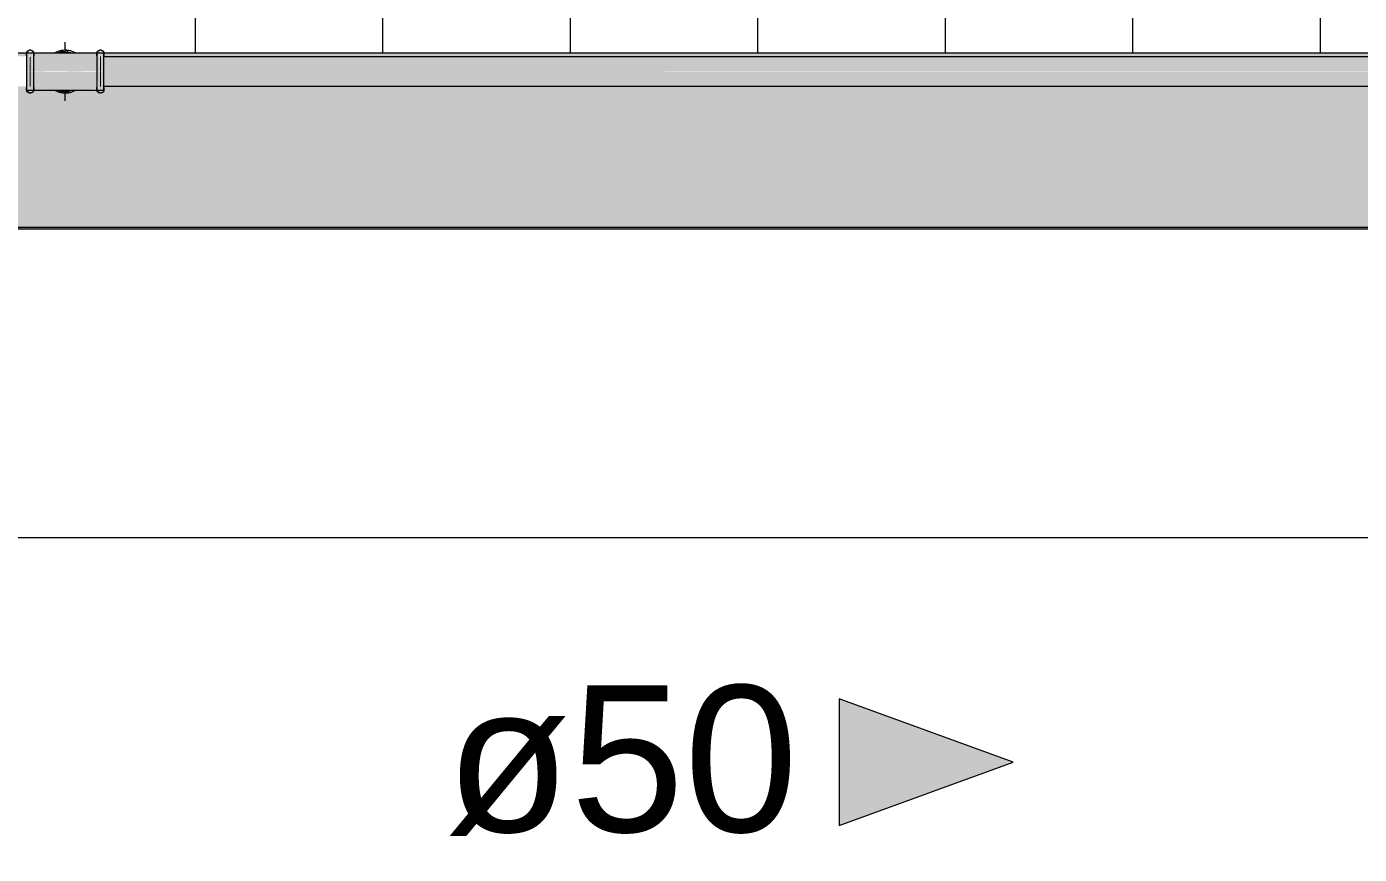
# Model space of a CAD drawing. Header units: metres. Extents: x 149 to 429, y -3 to 162.
# Drawn here: x 230.416 to 231.553, y 99.541 to 100.247 of the extents above; entities that cross this region are included whole.
import ezdxf

# ---------------------------------------------------------------- set-up
doc = ezdxf.new("R2010")
doc.units = ezdxf.units.M
doc.layers.add('1053_ARQ_BASE_MATADOURO_dwg', color=7, linetype='Continuous', lineweight=5, true_color=0x767676)
for name, color, linetype, lineweight in [('A-VISTA01', 7, 'Continuous', 20), ('A-WALL', 7, 'Continuous', 9), ('A_lay', 7, 'Continuous', 5), ('G-ANNO-SYMB', 7, 'Continuous', 5), ('P-PIPE', 7, 'Continuous', 5), ('P-PIPE-CNTR', 7, 'Continuous', 5), ('P-PIPE-IDEN', 7, 'Continuous', 5)]:
    doc.layers.add(name, color=color, linetype=linetype, lineweight=lineweight)
doc.styles.add('Arial_25', font='arial.ttf', dxfattribs={"height": 0.125})

# ---------------------------------------------------------------- blocks, each defined once
blk = doc.blocks.new('1053_ARQ_BASE_MATADOURO_dwg_arq geral tgov-4039641-SERINGA SUÍNOS')
at = {"layer": 'A_lay', "true_color": 0xaaaaaa}
h = blk.add_hatch(dxfattribs=at)
h.set_pattern_fill('FP_5', color=253, style=0, pattern_type=2)
h.set_pattern_definition([(0, (0, 0), (0, 0.16), []), (90, (0, 0), (-0.08, 0.16), [0.16, -0.16])])
h.paths.add_polyline_path([(25.4973, 17.0382), (27.0405, 17.0384), (27.0405, 17.0395), (27.0412, 17.0403), (27.0422, 17.0384), (27.0422, 17.0382), (27.0434, 17.0382), (27.0442, 17.0396), (27.0455, 17.0382), (27.0657, 17.0384), (27.0675, 17.0396), (27.0736, 17.0403), (27.0817, 17.0382), (27.1005, 17.0384), (27.1005, 17.0395), (27.1022, 17.0406), (27.1022, 17.0382), (27.1032, 17.0384), (27.1032, 17.0406), (27.105, 17.0395), (27.105, 17.0393), (27.1055, 17.0382), (29.0727, 17.0387), (29.073, 17.0403), (29.0752, 17.0422), (29.0777, 17.0401), (29.0995, 17.0401), (29.0995, 17.0382), (29.2502, 17.0382), (29.2501, 17.0457), (29.2395, 17.0667), (29.2389, 17.1204), (29.2421, 17.1204), (29.2426, 17.0702), (29.2532, 17.0473), (29.2536, 17.0382), (29.2552, 17.0382), (29.2555, 17.0394), (29.2577, 17.0407), (29.2602, 17.0398), (29.2729, 17.0404), (29.2786, 17.046), (29.2982, 17.0462), (29.3062, 17.0382), (29.3459, 17.0382), (29.3459, 17.5382), (29.3044, 17.5379), (29.2983, 17.5319), (29.2787, 17.5316), (29.2722, 17.5382), (29.259, 17.5378), (29.2586, 17.5374), (29.2552, 17.5382), (29.0777, 17.5378), (29.0752, 17.5357), (29.0722, 17.5382), (27.1045, 17.5376), (27.1032, 17.5376), (27.1032, 17.5382), (27.1018, 17.5382), (27.1012, 17.5375), (27.1005, 17.5382), (27.0741, 17.5378), (27.0727, 17.5373), (27.0658, 17.5382), (27.0447, 17.5382), (27.0432, 17.5373), (27.0432, 17.5382), (27.0418, 17.5382), (27.0412, 17.5375), (27.0405, 17.5382), (24.5056, 17.5379), (24.5048, 17.5376), (24.5037, 17.5373), (24.5032, 17.5373), (24.5017, 17.538), (24.501, 17.5377), (24.5005, 17.5382), (24.4757, 17.5379), (24.4709, 17.5375), (24.4654, 17.5382), (24.4447, 17.5382), (24.4432, 17.5375), (24.4432, 17.5382), (24.4422, 17.5377), (24.4421, 17.5375), (24.4397, 17.5382), (21.9045, 17.5376), (21.9032, 17.5376), (21.9032, 17.5382), (21.9018, 17.5382), (21.9012, 17.5375), (21.9005, 17.5382), (21.8743, 17.5379), (21.8727, 17.5373), (21.8675, 17.5382), (21.8447, 17.5382), (21.8432, 17.5373), (21.8432, 17.5382), (21.8418, 17.5382), (21.8412, 17.5375), (21.8405, 17.5382), (19.8727, 17.5378), (19.8702, 17.5357), (19.8677, 17.5378), (19.6727, 17.5382), (19.6727, 17.0382), (19.8459, 17.0382), (19.8459, 17.0401), (19.8677, 17.0401), (19.8702, 17.0422), (19.8727, 17.0401), (19.8727, 17.0382), (21.8405, 17.0384), (21.8405, 17.0395), (21.8412, 17.0403), (21.8422, 17.0384), (21.8424, 17.0382), (21.8434, 17.0382), (21.8442, 17.0396), (21.8455, 17.0382), (21.8657, 17.0384), (21.8675, 17.0396), (21.8736, 17.0403), (21.8817, 17.0382), (21.9005, 17.0384), (21.9005, 17.0395), (21.9022, 17.0406), (21.9022, 17.0382), (21.9032, 17.0384), (21.9033, 17.0406), (21.905, 17.0395), (21.905, 17.0393), (21.9055, 17.0382), (24.4388, 17.0382), (24.4405, 17.0403), (24.4427, 17.0398), (24.4437, 17.0388), (24.4442, 17.0396), (24.4455, 17.0382), (24.4644, 17.0384), (24.466, 17.0393), (24.475, 17.0403), (24.486, 17.0382), (24.5005, 17.0384), (24.5005, 17.0395), (24.5033, 17.0406), (24.5041, 17.0403), (24.5057, 17.0397), (24.5067, 17.0382), (25.4668, 17.0382)])
h.paths.add_polyline_path([(19.872, 17.0382), (19.8719, 17.0386), (19.8717, 17.0386)])
at = {"layer": 'A-VISTA01', "color": 253, "true_color": 0xaaaaaa}
for p, q in [((21.8405, 17.0382), (19.8727, 17.0382)), ((21.8434, 17.0382), (21.8424, 17.0382)), ((21.8652, 17.0382), (21.8449, 17.0382)), ((21.9005, 17.0382), (21.8802, 17.0382)), ((21.9032, 17.0382), (21.9022, 17.0382)), ((24.4388, 17.0382), (21.9049, 17.0382))]:
    blk.add_line(p, q, dxfattribs=at)
at = {"layer": 'A-VISTA01', "color": 253, "true_color": 0xaaaaaa, "flags": 128}
blk.add_lwpolyline([(17.0302, 16.3545), (19.3173, 16.8882), (29.3459, 16.8882), (29.3459, 17.0382)], dxfattribs=at)
blk = doc.blocks.new('1053_ARQ_BASE_MATADOURO_dwg-3625622-SERINGA SUÍNOS')
blk.add_blockref('1053_ARQ_BASE_MATADOURO_dwg_arq geral tgov-4039641-SERINGA SUÍNOS', (130.2098, 83.186))
blk = doc.blocks.new('Anotacao_Tuboseta - Fluxo 1-2612753-SERINGA SUÍNOS')
at = {"layer": 'P-PIPE-IDEN'}
blk.add_hatch(color=256, dxfattribs=at).paths.add_polyline_path([(0, -0.001082), (0, 0.001082), (0.002973, 0)])
for p, q in [((0.002973, 0), (0, 0.001082)), ((0, 0.001082), (0, -0.001082)), ((0, -0.001082), (0.002973, 0))]:
    blk.add_line(p, q, dxfattribs=at)

msp = doc.modelspace()

# ---------------------------------------------------------------- hatches: boundary and pattern name
at = {"layer": 'A-WALL', "true_color": 0xffd4aa, "transparency": 33554483}
h = msp.add_hatch(color=41, dxfattribs=at)
h.paths.add_polyline_path([(227.8937, 100.0757), (237.906, 100.0757), (237.906, 100.2242), (237.8828, 100.224), (237.8884, 100.2183), (237.8886, 100.1987), (237.8747, 100.1848), (237.8551, 100.1846), (237.8485, 100.1912), (237.835, 100.1906), (237.834, 100.1901), (237.8323, 100.1914), (237.8323, 100.1918), (237.8319, 100.1926), (237.8315, 100.1928), (237.8315, 100.1959), (237.6759, 100.1959), (237.6759, 100.1907), (237.6541, 100.1907), (237.6516, 100.1886), (237.6491, 100.1907), (237.6491, 100.1959), (235.6821, 100.1954), (235.6819, 100.1927), (235.6813, 100.1924), (235.6809, 100.1906), (235.6796, 100.1906), (235.6796, 100.1927), (235.6786, 100.1923), (235.6783, 100.1912), (235.6776, 100.1905), (235.6768, 100.1916), (235.6763, 100.1927), (235.6555, 100.1922), (235.649, 100.1902), (235.6436, 100.1913), (235.6401, 100.1927), (235.6213, 100.1924), (235.6213, 100.1913), (235.6196, 100.1905), (235.6196, 100.1927), (235.6186, 100.1924), (235.6183, 100.1912), (235.6176, 100.1905), (235.6168, 100.1916), (235.6163, 100.1927), (235.6161, 100.1933), (235.6161, 100.1959), (233.0831, 100.1954), (233.083, 100.1926), (233.0811, 100.1906), (233.0801, 100.1902), (233.0796, 100.1903), (233.078, 100.1909), (233.0774, 100.1907), (233.0768, 100.1916), (233.0763, 100.1926), (233.0575, 100.1924), (233.0559, 100.1916), (233.0469, 100.1905), (233.0381, 100.1927), (233.0213, 100.1924), (233.0214, 100.1913), (233.0196, 100.1905), (233.0191, 100.1913), (233.0185, 100.1905), (233.0161, 100.1912), (233.0151, 100.1933), (233.0151, 100.1959), (230.4821, 100.1954), (230.4819, 100.1927), (230.4813, 100.1924), (230.4809, 100.1906), (230.4796, 100.1906), (230.4796, 100.1927), (230.4786, 100.1923), (230.4783, 100.1912), (230.4776, 100.1905), (230.4768, 100.1916), (230.4763, 100.1927), (230.4555, 100.1922), (230.449, 100.1902), (230.4428, 100.1918), (230.4401, 100.1927), (230.4213, 100.1924), (230.4213, 100.1913), (230.4196, 100.1902), (230.4196, 100.1927), (230.4186, 100.1924), (230.4183, 100.1912), (230.4176, 100.1905), (230.4168, 100.1916), (230.4163, 100.1927), (230.4161, 100.1933), (230.4161, 100.1959), (228.4491, 100.1959), (228.4489, 100.1905), (228.4466, 100.1886), (228.4441, 100.1907), (228.4223, 100.1907), (228.4223, 100.2242), (227.8764, 100.2242), (227.8935, 100.0757)])
h.paths.add_polyline_path([(237.835, 100.1913), (237.835, 100.1916), (237.835, 100.1913)])
h.paths.add_polyline_path([(230.6015, 100.2209), (233.0151, 100.2214), (233.0151, 100.2242), (230.4821, 100.2238), (230.4821, 100.2209), (230.5711, 100.2209)])
h.paths.add_polyline_path([(228.4597, 100.2209), (230.4161, 100.2214), (230.4163, 100.2241), (228.4491, 100.2238), (228.4491, 100.2209)])
h.paths.add_polyline_path([(233.6168, 100.2209), (235.6161, 100.2214), (235.6163, 100.2241), (233.0831, 100.224), (233.0831, 100.2209), (233.5864, 100.2209)])
h.paths.add_polyline_path([(237.6981, 100.2209), (237.8266, 100.2209), (237.8265, 100.2242), (237.6759, 100.2242), (237.6759, 100.2209)])
h.paths.add_polyline_path([(236.9367, 100.2209), (237.6491, 100.2209), (237.6491, 100.2242), (235.6821, 100.2238), (235.6821, 100.2209), (236.9062, 100.2209)])
h.paths.add_polyline_path([(237.8315, 100.2209), (237.8315, 100.2242), (237.8297, 100.2242), (237.8299, 100.2209)])
h.paths.add_polyline_path([(233.0403, 100.2241), (233.0401, 100.2242), (233.0401, 100.2241)])
msp.add_hatch(color=41, dxfattribs=at).paths.add_polyline_path([(237.906, 100.0742), (237.906, 100.0757), (227.8935, 100.0757), (227.8937, 100.0742), (237.7895, 100.0742)])
at = {"layer": 'P-PIPE', "true_color": 0x7f7f7f}
h = msp.add_hatch(color=8, dxfattribs=at)
h.paths.add_polyline_path([(230.4218, 100.2084), (230.4764, 100.2089), (230.4762, 100.2128), (230.4763, 100.2198), (230.4762, 100.2241), (230.4216, 100.2236), (230.4219, 100.2213), (230.4217, 100.2084)])
h.paths.add_polyline_path([(230.4817, 100.2084), (230.4821, 100.2089), (230.4819, 100.2241), (230.4816, 100.2236), (230.4819, 100.2205), (230.4818, 100.2089)])
h.paths.add_polyline_path([(230.4814, 100.2084), (230.4817, 100.2089), (230.4814, 100.2084)])
h.paths.add_polyline_path([(230.4768, 100.2084), (230.4768, 100.2089), (230.4765, 100.2084)])
h.paths.add_polyline_path([(230.4168, 100.2084), (230.4168, 100.2089), (230.4165, 100.2084)])
h.paths.add_polyline_path([(230.4163, 100.2084), (230.4164, 100.2089), (230.4162, 100.2128), (230.4163, 100.2209), (230.4162, 100.2084)])
h.paths.add_polyline_path([(230.4796, 100.2213), (230.4794, 100.2241), (230.4786, 100.2236), (230.4786, 100.2213)])
h.paths.add_polyline_path([(230.4196, 100.2213), (230.4196, 100.2241), (230.4186, 100.2236), (230.4188, 100.2213)])
for points in [[(230.4168, 100.2084), (230.4186, 100.2089), (230.4184, 100.2255), (230.4176, 100.2263), (230.4168, 100.2253), (230.4165, 100.223), (230.4163, 100.2205), (230.4168, 100.2085)], [(230.4196, 100.2084), (230.4196, 100.2213), (230.4186, 100.2209), (230.4188, 100.2084)], [(230.4203, 100.2084), (230.4214, 100.2089), (230.4213, 100.2244), (230.4206, 100.2257), (230.4196, 100.223), (230.4196, 100.2084)], [(230.4765, 100.2084), (230.4768, 100.2084), (230.4786, 100.2089), (230.4784, 100.2255), (230.4776, 100.2263), (230.4768, 100.2253), (230.4765, 100.223), (230.4763, 100.2213), (230.4764, 100.2089)], [(230.4786, 100.2253), (230.4782, 100.2263), (230.4778, 100.2261), (230.4784, 100.2255)], [(230.4796, 100.2084), (230.4796, 100.2213), (230.4786, 100.2213), (230.4786, 100.2084)], [(230.4803, 100.2084), (230.4814, 100.2089), (230.4813, 100.2256), (230.4809, 100.2263), (230.4796, 100.2263), (230.4797, 100.2084)], [(230.4177, 100.1912), (230.4186, 100.1938), (230.4186, 100.2084), (230.4168, 100.2084), (230.4168, 100.1925), (230.4172, 100.1919)], [(230.4196, 100.1956), (230.4196, 100.2084), (230.4186, 100.2083), (230.4188, 100.1956)], [(230.4196, 100.1902), (230.4214, 100.1916), (230.4217, 100.1938), (230.4219, 100.1956), (230.4214, 100.2084), (230.4196, 100.2082), (230.4196, 100.1913)], [(230.4777, 100.1912), (230.4786, 100.1938), (230.4786, 100.2084), (230.4768, 100.2084), (230.4769, 100.1924), (230.4772, 100.1919)], [(230.4796, 100.1956), (230.4796, 100.2084), (230.4786, 100.2084), (230.4786, 100.1956)], [(230.4796, 100.1902), (230.4813, 100.1913), (230.4814, 100.1916), (230.4817, 100.1938), (230.4819, 100.1963), (230.4814, 100.2084), (230.4796, 100.2084), (230.4796, 100.1906)], [(230.4176, 100.1905), (230.4186, 100.1924), (230.4183, 100.1924), (230.4174, 100.1916), (230.4168, 100.1916), (230.4172, 100.1909)], [(230.4491, 100.1902), (230.4547, 100.1919), (230.4565, 100.1927), (230.4491, 100.1925), (230.4491, 100.1927), (230.4428, 100.1922), (230.4489, 100.1903)], [(230.4473, 100.191), (230.4433, 100.192), (230.4436, 100.1913), (230.4439, 100.1912), (230.4463, 100.191)], [(230.4475, 100.1905), (230.4473, 100.191), (230.4473, 100.1906)], [(230.4776, 100.1905), (230.4786, 100.1924), (230.4783, 100.1924), (230.4774, 100.1916), (230.4768, 100.1916), (230.4772, 100.1909)]]:
    msp.add_hatch(color=8, dxfattribs=at).paths.add_polyline_path(points)
h = msp.add_hatch(color=8, dxfattribs=at)
h.paths.add_polyline_path([(230.4527, 100.2255), (230.4491, 100.2266), (230.4491, 100.2261), (230.4509, 100.2258)])
h.paths.add_polyline_path([(230.4513, 100.2241), (230.4554, 100.2247), (230.4501, 100.2258), (230.4456, 100.226), (230.4427, 100.2248), (230.4417, 100.2241), (230.4493, 100.2242), (230.4493, 100.2241), (230.4509, 100.2241)])
at = {"layer": 'P-PIPE', "true_color": 0xc0c0c0}
for points in [[(230.4821, 100.2084), (233.0151, 100.2089), (233.0151, 100.2209), (230.4821, 100.2205), (230.4821, 100.2089)], [(231.4543, 100.1959), (233.0151, 100.1965), (233.0151, 100.2084), (230.4821, 100.2084), (230.4821, 100.1959), (231.2107, 100.1959)]]:
    msp.add_hatch(color=9, dxfattribs=at).paths.add_polyline_path(points)
at = {"layer": 'P-PIPE', "true_color": 0x7f7f7f}
h = msp.add_hatch(color=8, dxfattribs=at)
h.paths.add_polyline_path([(230.4532, 100.1927), (230.4766, 100.1933), (230.4763, 100.1956), (230.4762, 100.2084), (230.4218, 100.208), (230.422, 100.204), (230.4219, 100.1967), (230.422, 100.1927), (230.4526, 100.1927)])
h.paths.add_polyline_path([(230.4164, 100.1927), (230.4167, 100.1933), (230.4163, 100.1981), (230.4161, 100.1927)])
h.paths.add_polyline_path([(230.4185, 100.1927), (230.4196, 100.1933), (230.4196, 100.1956), (230.4186, 100.1956), (230.4186, 100.1929)])
h.paths.add_polyline_path([(230.4796, 100.1927), (230.4796, 100.1956), (230.4786, 100.1956), (230.4789, 100.1927), (230.4794, 100.1927)])
h.paths.add_polyline_path([(230.4821, 100.1927), (230.4816, 100.1932), (230.482, 100.1927)])

# ---------------------------------------------------------------- linework, layer by layer
at = {"layer": 'A-WALL', "color": 253, "true_color": 0xaaaaaa}
for p, q in [((237.906, 100.2242), (227.8764, 100.2242)), ((227.8935, 100.0757), (237.906, 100.0757)), ((227.8937, 100.0742), (237.906, 100.0742))]:
    msp.add_line(p, q, dxfattribs=at)
at = {"layer": 'G-ANNO-SYMB'}
msp.add_line((228.1317, 99.8108), (238.9793, 99.8108), dxfattribs=at)
at = {"layer": 'P-PIPE'}
for p, q in [((230.4821, 100.2241), (230.4161, 100.2241)), ((230.4196, 100.2266), (230.4186, 100.2266)), ((230.4196, 100.2266), (230.4186, 100.2266)), ((230.4796, 100.2266), (230.4786, 100.2266)), ((230.4796, 100.2266), (230.4786, 100.2266)), ((230.4821, 100.2084), (230.4821, 100.2241)), ((233.0166, 100.2209), (230.4821, 100.2209)), ((230.4821, 100.1927), (230.4821, 100.2084)), ((230.4821, 100.1959), (233.0166, 100.1959)), ((230.4161, 100.1927), (230.4821, 100.1927)), ((230.4186, 100.1902), (230.4196, 100.1902)), ((230.4186, 100.1902), (230.4196, 100.1902)), ((230.4786, 100.1902), (230.4796, 100.1902)), ((230.4786, 100.1902), (230.4796, 100.1902))]:
    msp.add_line(p, q, dxfattribs=at)
at = {"layer": 'P-PIPE', "flags": 128}
for points in [[(230.4161, 100.2241), (230.4161, 100.2242), (230.4161, 100.2243), (230.4161, 100.2244), (230.4161, 100.2245), (230.4162, 100.2246), (230.4162, 100.2247), (230.4162, 100.2248), (230.4162, 100.2249), (230.4163, 100.225), (230.4163, 100.2251), (230.4163, 100.2252), (230.4164, 100.2253), (230.4164, 100.2254), (230.4165, 100.2254), (230.4165, 100.2255), (230.4166, 100.2256), (230.4167, 100.2257), (230.4167, 100.2258), (230.4168, 100.2258), (230.4169, 100.2259), (230.4169, 100.226), (230.417, 100.226), (230.4171, 100.2261), (230.4172, 100.2262), (230.4173, 100.2262), (230.4173, 100.2263), (230.4174, 100.2263), (230.4175, 100.2264), (230.4176, 100.2264), (230.4177, 100.2265), (230.4178, 100.2265), (230.4179, 100.2265), (230.418, 100.2265), (230.4181, 100.2266), (230.4182, 100.2266), (230.4183, 100.2266), (230.4184, 100.2266), (230.4185, 100.2266), (230.4186, 100.2266), (230.4186, 100.2266)], [(230.4161, 100.2241), (230.4161, 100.2242), (230.4161, 100.2243), (230.4161, 100.2244), (230.4161, 100.2245), (230.4162, 100.2246), (230.4162, 100.2247), (230.4162, 100.2248), (230.4162, 100.2249), (230.4163, 100.225), (230.4163, 100.2251), (230.4163, 100.2252), (230.4164, 100.2253), (230.4164, 100.2254), (230.4165, 100.2254), (230.4165, 100.2255), (230.4166, 100.2256), (230.4167, 100.2257), (230.4167, 100.2258), (230.4168, 100.2258)], [(230.4161, 100.222), (230.4161, 100.2223), (230.4161, 100.2226), (230.4161, 100.2228), (230.4161, 100.2231), (230.4161, 100.2233), (230.4161, 100.2235), (230.4161, 100.2236), (230.4161, 100.2238), (230.4161, 100.2239), (230.4161, 100.224), (230.4161, 100.2241), (230.4161, 100.2241), (230.4161, 100.2241)], [(230.4161, 100.2241), (230.4161, 100.2241), (230.4161, 100.2241), (230.4161, 100.224), (230.4161, 100.2239), (230.4161, 100.2238), (230.4161, 100.2237), (230.4161, 100.2235), (230.4161, 100.2233), (230.4161, 100.2231), (230.4161, 100.2229), (230.4161, 100.2226), (230.4161, 100.2223), (230.4161, 100.222), (230.4161, 100.2217), (230.4161, 100.2214), (230.4161, 100.221), (230.4161, 100.2206), (230.4161, 100.2202), (230.4161, 100.2198), (230.4161, 100.2194), (230.4161, 100.2189), (230.4161, 100.2184), (230.4161, 100.2179), (230.4161, 100.2174), (230.4161, 100.2169), (230.4161, 100.2164), (230.4161, 100.2158), (230.4161, 100.2153), (230.4161, 100.2147), (230.4161, 100.2141), (230.4161, 100.2135), (230.4161, 100.2129), (230.4161, 100.2123), (230.4161, 100.2117), (230.4161, 100.2111), (230.4161, 100.2105), (230.4161, 100.2098), (230.4161, 100.2092), (230.4161, 100.2086), (230.4161, 100.2084)], [(230.4176, 100.2264), (230.4177, 100.2265), (230.4178, 100.2265), (230.4179, 100.2265), (230.418, 100.2265), (230.4181, 100.2266), (230.4182, 100.2266), (230.4183, 100.2266), (230.4184, 100.2266), (230.4185, 100.2266), (230.4186, 100.2266), (230.4186, 100.2266)], [(230.4196, 100.2266), (230.4197, 100.2266), (230.4198, 100.2266), (230.4199, 100.2266), (230.42, 100.2266), (230.4201, 100.2266), (230.4202, 100.2266), (230.4203, 100.2265), (230.4204, 100.2265), (230.4205, 100.2265), (230.4206, 100.2264), (230.4207, 100.2264), (230.4208, 100.2263), (230.4209, 100.2263), (230.4209, 100.2262), (230.421, 100.2262), (230.4211, 100.2261), (230.4212, 100.2261), (230.4213, 100.226), (230.4213, 100.2259), (230.4214, 100.2259), (230.4215, 100.2258), (230.4215, 100.2257), (230.4216, 100.2256), (230.4217, 100.2256), (230.4217, 100.2255), (230.4218, 100.2254), (230.4218, 100.2253), (230.4219, 100.2252), (230.4219, 100.2251), (230.4219, 100.225), (230.422, 100.2249), (230.422, 100.2248), (230.422, 100.2247), (230.4221, 100.2246), (230.4221, 100.2245), (230.4221, 100.2244), (230.4221, 100.2243), (230.4221, 100.2242), (230.4221, 100.2241)], [(230.4196, 100.2266), (230.4197, 100.2266), (230.4198, 100.2266), (230.4199, 100.2266), (230.42, 100.2266), (230.4201, 100.2266), (230.4202, 100.2266), (230.4203, 100.2265), (230.4204, 100.2265), (230.4205, 100.2265), (230.4206, 100.2264), (230.4207, 100.2264), (230.4208, 100.2263), (230.4209, 100.2263), (230.4209, 100.2262), (230.421, 100.2262), (230.4211, 100.2261), (230.4212, 100.2261), (230.4213, 100.226), (230.4213, 100.2259), (230.4214, 100.2259), (230.4215, 100.2258), (230.4215, 100.2257), (230.4216, 100.2256), (230.4217, 100.2256), (230.4217, 100.2255), (230.4218, 100.2254), (230.4218, 100.2253), (230.4219, 100.2252), (230.4219, 100.2251), (230.4219, 100.225), (230.422, 100.2249), (230.422, 100.2248), (230.422, 100.2247), (230.4221, 100.2246), (230.4221, 100.2245), (230.4221, 100.2244), (230.4221, 100.2243), (230.4221, 100.2242), (230.4221, 100.2241), (230.4221, 100.2241)], [(230.4221, 100.2084), (230.4221, 100.209), (230.4221, 100.2097), (230.4221, 100.2103), (230.4221, 100.2109), (230.4221, 100.2115), (230.4221, 100.2122), (230.4221, 100.2128), (230.4221, 100.2134), (230.4221, 100.214), (230.4221, 100.2145), (230.4221, 100.2151), (230.4221, 100.2157), (230.4221, 100.2162), (230.4221, 100.2168), (230.4221, 100.2173), (230.4221, 100.2178), (230.4221, 100.2183), (230.4221, 100.2188), (230.4221, 100.2192), (230.4221, 100.2197), (230.4221, 100.2201), (230.4221, 100.2205), (230.4221, 100.2209), (230.4221, 100.2213), (230.4221, 100.2216), (230.4221, 100.222), (230.4221, 100.2223), (230.4221, 100.2226), (230.4221, 100.2228), (230.4221, 100.2231), (230.4221, 100.2233), (230.4221, 100.2235), (230.4221, 100.2236), (230.4221, 100.2238), (230.4221, 100.2239), (230.4221, 100.224), (230.4221, 100.2241), (230.4221, 100.2241), (230.4221, 100.2241)], [(230.4221, 100.2241), (230.4221, 100.2241), (230.4221, 100.2241), (230.4221, 100.224), (230.4221, 100.2239), (230.4221, 100.2238), (230.4221, 100.2237), (230.4221, 100.2235), (230.4221, 100.2233), (230.4221, 100.2231), (230.4221, 100.2229), (230.4221, 100.2226), (230.4221, 100.2223), (230.4221, 100.222)], [(230.4493, 100.2266), (230.4486, 100.2266), (230.4479, 100.2266), (230.4471, 100.2265), (230.4464, 100.2264), (230.4457, 100.2263), (230.445, 100.2261), (230.4443, 100.226), (230.4436, 100.2258), (230.4429, 100.2255), (230.4422, 100.2253), (230.4415, 100.225), (230.4409, 100.2247), (230.4402, 100.2243)], [(230.4583, 100.2241), (230.4577, 100.2245), (230.457, 100.2248), (230.4564, 100.2251), (230.4557, 100.2254), (230.455, 100.2256), (230.4543, 100.2259), (230.4536, 100.2261), (230.4529, 100.2262), (230.4522, 100.2264), (230.4515, 100.2265), (230.4508, 100.2265), (230.45, 100.2266), (230.4493, 100.2266), (230.4486, 100.2266), (230.4479, 100.2266), (230.4471, 100.2265), (230.4464, 100.2264), (230.4457, 100.2263), (230.445, 100.2261), (230.4443, 100.226), (230.4436, 100.2258), (230.4429, 100.2255), (230.4422, 100.2253), (230.4415, 100.225), (230.4409, 100.2247), (230.4402, 100.2243)], [(230.4583, 100.2241), (230.4577, 100.2245), (230.457, 100.2248), (230.4564, 100.2251), (230.4557, 100.2254), (230.455, 100.2256), (230.4543, 100.2259), (230.4536, 100.2261), (230.4529, 100.2262), (230.4522, 100.2264), (230.4515, 100.2265), (230.4508, 100.2265), (230.45, 100.2266), (230.4493, 100.2266)], [(230.4761, 100.2241), (230.4761, 100.2242), (230.4761, 100.2243), (230.4761, 100.2244), (230.4761, 100.2245), (230.4762, 100.2246), (230.4762, 100.2247), (230.4762, 100.2248), (230.4762, 100.2249), (230.4763, 100.225), (230.4763, 100.2251), (230.4763, 100.2252), (230.4764, 100.2253), (230.4764, 100.2254), (230.4765, 100.2254), (230.4765, 100.2255), (230.4766, 100.2256), (230.4767, 100.2257), (230.4767, 100.2258), (230.4768, 100.2258), (230.4769, 100.2259), (230.4769, 100.226), (230.477, 100.226), (230.4771, 100.2261), (230.4772, 100.2262), (230.4773, 100.2262), (230.4773, 100.2263), (230.4774, 100.2263), (230.4775, 100.2264), (230.4776, 100.2264), (230.4777, 100.2265), (230.4778, 100.2265), (230.4779, 100.2265), (230.478, 100.2265), (230.4781, 100.2266), (230.4782, 100.2266), (230.4783, 100.2266), (230.4784, 100.2266), (230.4785, 100.2266), (230.4786, 100.2266), (230.4786, 100.2266)], [(230.4761, 100.2241), (230.4761, 100.2242), (230.4761, 100.2243), (230.4761, 100.2244), (230.4761, 100.2245), (230.4762, 100.2246), (230.4762, 100.2247), (230.4762, 100.2248), (230.4762, 100.2249), (230.4763, 100.225), (230.4763, 100.2251), (230.4763, 100.2252), (230.4764, 100.2253), (230.4764, 100.2254), (230.4765, 100.2254), (230.4765, 100.2255), (230.4766, 100.2256), (230.4767, 100.2257), (230.4767, 100.2258), (230.4768, 100.2258)], [(230.4761, 100.222), (230.4761, 100.2223), (230.4761, 100.2226), (230.4761, 100.2228), (230.4761, 100.2231), (230.4761, 100.2233), (230.4761, 100.2235), (230.4761, 100.2236), (230.4761, 100.2238), (230.4761, 100.2239), (230.4761, 100.224), (230.4761, 100.2241), (230.4761, 100.2241), (230.4761, 100.2241)], [(230.4761, 100.2241), (230.4761, 100.2241), (230.4761, 100.2241), (230.4761, 100.224), (230.4761, 100.2239), (230.4761, 100.2238), (230.4761, 100.2237), (230.4761, 100.2235), (230.4761, 100.2233), (230.4761, 100.2231), (230.4761, 100.2229), (230.4761, 100.2226), (230.4761, 100.2223), (230.4761, 100.222), (230.4761, 100.2217), (230.4761, 100.2214), (230.4761, 100.221), (230.4761, 100.2206), (230.4761, 100.2202), (230.4761, 100.2198), (230.4761, 100.2194), (230.4761, 100.2189), (230.4761, 100.2184), (230.4761, 100.2179), (230.4761, 100.2174), (230.4761, 100.2169), (230.4761, 100.2164), (230.4761, 100.2158), (230.4761, 100.2153), (230.4761, 100.2147), (230.4761, 100.2141), (230.4761, 100.2135), (230.4761, 100.2129), (230.4761, 100.2123), (230.4761, 100.2117), (230.4761, 100.2111), (230.4761, 100.2105), (230.4761, 100.2098), (230.4761, 100.2092), (230.4761, 100.2086), (230.4761, 100.2084)], [(230.4776, 100.2264), (230.4777, 100.2265), (230.4778, 100.2265), (230.4779, 100.2265), (230.478, 100.2265), (230.4781, 100.2266), (230.4782, 100.2266), (230.4783, 100.2266), (230.4784, 100.2266), (230.4785, 100.2266), (230.4786, 100.2266), (230.4786, 100.2266)], [(230.4796, 100.2266), (230.4797, 100.2266), (230.4798, 100.2266), (230.4799, 100.2266), (230.48, 100.2266), (230.4801, 100.2266), (230.4802, 100.2266), (230.4803, 100.2265), (230.4804, 100.2265), (230.4805, 100.2265), (230.4806, 100.2264), (230.4807, 100.2264), (230.4808, 100.2263), (230.4809, 100.2263), (230.4809, 100.2262), (230.481, 100.2262), (230.4811, 100.2261), (230.4812, 100.2261), (230.4813, 100.226), (230.4813, 100.2259), (230.4814, 100.2259), (230.4815, 100.2258), (230.4815, 100.2257), (230.4816, 100.2256), (230.4817, 100.2256), (230.4817, 100.2255), (230.4818, 100.2254), (230.4818, 100.2253), (230.4819, 100.2252), (230.4819, 100.2251), (230.4819, 100.225), (230.482, 100.2249), (230.482, 100.2248), (230.482, 100.2247), (230.4821, 100.2246), (230.4821, 100.2245), (230.4821, 100.2244), (230.4821, 100.2243), (230.4821, 100.2242), (230.4821, 100.2241), (230.4821, 100.2241)], [(230.4814, 100.2259), (230.4815, 100.2258), (230.4815, 100.2257), (230.4816, 100.2256), (230.4817, 100.2256), (230.4817, 100.2255), (230.4818, 100.2254), (230.4818, 100.2253), (230.4819, 100.2252), (230.4819, 100.2251), (230.4819, 100.225), (230.482, 100.2249), (230.482, 100.2248), (230.482, 100.2247), (230.4821, 100.2246), (230.4821, 100.2245), (230.4821, 100.2244), (230.4821, 100.2243), (230.4821, 100.2242), (230.4821, 100.2241)], [(230.4821, 100.2084), (230.4821, 100.209), (230.4821, 100.2097), (230.4821, 100.2103), (230.4821, 100.2109), (230.4821, 100.2115), (230.4821, 100.2122), (230.4821, 100.2128), (230.4821, 100.2134), (230.4821, 100.214), (230.4821, 100.2145), (230.4821, 100.2151), (230.4821, 100.2157), (230.4821, 100.2162), (230.4821, 100.2168), (230.4821, 100.2173), (230.4821, 100.2178), (230.4821, 100.2183), (230.4821, 100.2188), (230.4821, 100.2192), (230.4821, 100.2197), (230.4821, 100.2201), (230.4821, 100.2205), (230.4821, 100.2209), (230.4821, 100.2213), (230.4821, 100.2216), (230.4821, 100.222), (230.4821, 100.2223), (230.4821, 100.2226), (230.4821, 100.2228), (230.4821, 100.2231), (230.4821, 100.2233), (230.4821, 100.2235), (230.4821, 100.2236), (230.4821, 100.2238), (230.4821, 100.2239), (230.4821, 100.224), (230.4821, 100.2241), (230.4821, 100.2241), (230.4821, 100.2241)], [(230.4821, 100.2241), (230.4821, 100.2241), (230.4821, 100.2241), (230.4821, 100.224), (230.4821, 100.2239), (230.4821, 100.2238), (230.4821, 100.2237), (230.4821, 100.2235), (230.4821, 100.2233), (230.4821, 100.2231), (230.4821, 100.2229), (230.4821, 100.2226), (230.4821, 100.2223), (230.4821, 100.222)], [(230.4161, 100.2084), (230.4161, 100.2078), (230.4161, 100.2072), (230.4161, 100.2065), (230.4161, 100.2059), (230.4161, 100.2053), (230.4161, 100.2047), (230.4161, 100.2041), (230.4161, 100.2035), (230.4161, 100.2029), (230.4161, 100.2023), (230.4161, 100.2017), (230.4161, 100.2012), (230.4161, 100.2006), (230.4161, 100.2001), (230.4161, 100.1996), (230.4161, 100.199), (230.4161, 100.1985), (230.4161, 100.1981), (230.4161, 100.1976), (230.4161, 100.1972), (230.4161, 100.1967), (230.4161, 100.1963), (230.4161, 100.1959), (230.4161, 100.1956), (230.4161, 100.1952), (230.4161, 100.1949), (230.4161, 100.1946), (230.4161, 100.1943), (230.4161, 100.194), (230.4161, 100.1938), (230.4161, 100.1936), (230.4161, 100.1934), (230.4161, 100.1932), (230.4161, 100.1931), (230.4161, 100.193), (230.4161, 100.1929), (230.4161, 100.1928), (230.4161, 100.1927), (230.4161, 100.1927)], [(230.4221, 100.1927), (230.4221, 100.1927), (230.4221, 100.1928), (230.4221, 100.1928), (230.4221, 100.1929), (230.4221, 100.193), (230.4221, 100.1932), (230.4221, 100.1933), (230.4221, 100.1935), (230.4221, 100.1937), (230.4221, 100.194), (230.4221, 100.1942), (230.4221, 100.1945), (230.4221, 100.1948), (230.4221, 100.1951), (230.4221, 100.1955), (230.4221, 100.1958), (230.4221, 100.1962), (230.4221, 100.1966), (230.4221, 100.197), (230.4221, 100.1975), (230.4221, 100.1979), (230.4221, 100.1984), (230.4221, 100.1989), (230.4221, 100.1994), (230.4221, 100.1999), (230.4221, 100.2005), (230.4221, 100.201), (230.4221, 100.2016), (230.4221, 100.2022), (230.4221, 100.2027), (230.4221, 100.2033), (230.4221, 100.2039), (230.4221, 100.2045), (230.4221, 100.2051), (230.4221, 100.2058), (230.4221, 100.2064), (230.4221, 100.207), (230.4221, 100.2076), (230.4221, 100.2083), (230.4221, 100.2084)], [(230.4761, 100.2084), (230.4761, 100.2078), (230.4761, 100.2072), (230.4761, 100.2065), (230.4761, 100.2059), (230.4761, 100.2053), (230.4761, 100.2047), (230.4761, 100.2041), (230.4761, 100.2035), (230.4761, 100.2029), (230.4761, 100.2023), (230.4761, 100.2017), (230.4761, 100.2012), (230.4761, 100.2006), (230.4761, 100.2001), (230.4761, 100.1996), (230.4761, 100.199), (230.4761, 100.1985), (230.4761, 100.1981), (230.4761, 100.1976), (230.4761, 100.1972), (230.4761, 100.1967), (230.4761, 100.1963), (230.4761, 100.1959), (230.4761, 100.1956), (230.4761, 100.1952), (230.4761, 100.1949), (230.4761, 100.1946), (230.4761, 100.1943), (230.4761, 100.194), (230.4761, 100.1938), (230.4761, 100.1936), (230.4761, 100.1934), (230.4761, 100.1932), (230.4761, 100.1931), (230.4761, 100.193), (230.4761, 100.1929), (230.4761, 100.1928), (230.4761, 100.1927), (230.4761, 100.1927)], [(230.4821, 100.1927), (230.4821, 100.1927), (230.4821, 100.1928), (230.4821, 100.1928), (230.4821, 100.1929), (230.4821, 100.193), (230.4821, 100.1932), (230.4821, 100.1933), (230.4821, 100.1935), (230.4821, 100.1937), (230.4821, 100.194), (230.4821, 100.1942), (230.4821, 100.1945), (230.4821, 100.1948), (230.4821, 100.1951), (230.4821, 100.1955), (230.4821, 100.1958), (230.4821, 100.1962), (230.4821, 100.1966), (230.4821, 100.197), (230.4821, 100.1975), (230.4821, 100.1979), (230.4821, 100.1984), (230.4821, 100.1989), (230.4821, 100.1994), (230.4821, 100.1999), (230.4821, 100.2005), (230.4821, 100.201), (230.4821, 100.2016), (230.4821, 100.2022), (230.4821, 100.2027), (230.4821, 100.2033), (230.4821, 100.2039), (230.4821, 100.2045), (230.4821, 100.2051), (230.4821, 100.2058), (230.4821, 100.2064), (230.4821, 100.207), (230.4821, 100.2076), (230.4821, 100.2083), (230.4821, 100.2084)], [(230.4161, 100.1927), (230.4161, 100.1927), (230.4161, 100.1928), (230.4161, 100.1928), (230.4161, 100.1929), (230.4161, 100.193), (230.4161, 100.1932), (230.4161, 100.1933), (230.4161, 100.1935), (230.4161, 100.1937), (230.4161, 100.194), (230.4161, 100.1942), (230.4161, 100.1945), (230.4161, 100.1948)], [(230.4221, 100.1949), (230.4221, 100.1946), (230.4221, 100.1943), (230.4221, 100.194), (230.4221, 100.1938), (230.4221, 100.1936), (230.4221, 100.1934), (230.4221, 100.1932), (230.4221, 100.1931), (230.4221, 100.193), (230.4221, 100.1929), (230.4221, 100.1928), (230.4221, 100.1927), (230.4221, 100.1927)], [(230.4761, 100.1927), (230.4761, 100.1927), (230.4761, 100.1928), (230.4761, 100.1928), (230.4761, 100.1929), (230.4761, 100.193), (230.4761, 100.1932), (230.4761, 100.1933), (230.4761, 100.1935), (230.4761, 100.1937), (230.4761, 100.194), (230.4761, 100.1942), (230.4761, 100.1945), (230.4761, 100.1948)], [(230.4821, 100.1949), (230.4821, 100.1946), (230.4821, 100.1943), (230.4821, 100.194), (230.4821, 100.1938), (230.4821, 100.1936), (230.4821, 100.1934), (230.4821, 100.1932), (230.4821, 100.1931), (230.4821, 100.193), (230.4821, 100.1929), (230.4821, 100.1928), (230.4821, 100.1927), (230.4821, 100.1927)], [(230.4186, 100.1902), (230.4185, 100.1902), (230.4184, 100.1902), (230.4183, 100.1902), (230.4182, 100.1903), (230.4181, 100.1903), (230.418, 100.1903), (230.4179, 100.1903), (230.4178, 100.1903), (230.4177, 100.1904), (230.4176, 100.1904), (230.4175, 100.1905), (230.4175, 100.1905), (230.4174, 100.1906), (230.4173, 100.1906), (230.4172, 100.1907), (230.4171, 100.1907), (230.417, 100.1908), (230.417, 100.1908), (230.4169, 100.1909), (230.4168, 100.191), (230.4167, 100.1911), (230.4167, 100.1911), (230.4166, 100.1912), (230.4166, 100.1913), (230.4165, 100.1914), (230.4165, 100.1915), (230.4164, 100.1915), (230.4164, 100.1916), (230.4163, 100.1917), (230.4163, 100.1918), (230.4162, 100.1919), (230.4162, 100.192), (230.4162, 100.1921), (230.4162, 100.1922), (230.4161, 100.1923), (230.4161, 100.1924), (230.4161, 100.1925), (230.4161, 100.1926), (230.4161, 100.1927)], [(230.4186, 100.1902), (230.4185, 100.1902), (230.4184, 100.1902), (230.4183, 100.1902), (230.4182, 100.1903), (230.4181, 100.1903), (230.418, 100.1903), (230.4179, 100.1903), (230.4178, 100.1903), (230.4177, 100.1904), (230.4176, 100.1904), (230.4175, 100.1905), (230.4175, 100.1905), (230.4174, 100.1906), (230.4173, 100.1906), (230.4172, 100.1907), (230.4171, 100.1907), (230.417, 100.1908), (230.417, 100.1908), (230.4169, 100.1909), (230.4168, 100.191), (230.4167, 100.1911), (230.4167, 100.1911), (230.4166, 100.1912), (230.4166, 100.1913), (230.4165, 100.1914), (230.4165, 100.1915), (230.4164, 100.1915), (230.4164, 100.1916), (230.4163, 100.1917), (230.4163, 100.1918), (230.4162, 100.1919), (230.4162, 100.192), (230.4162, 100.1921), (230.4162, 100.1922), (230.4161, 100.1923), (230.4161, 100.1924), (230.4161, 100.1925), (230.4161, 100.1926), (230.4161, 100.1927), (230.4161, 100.1927)], [(230.4221, 100.1927), (230.4221, 100.1926), (230.4221, 100.1925), (230.4221, 100.1924), (230.4221, 100.1923), (230.4221, 100.1922), (230.422, 100.1921), (230.422, 100.192), (230.422, 100.1919), (230.4219, 100.1918), (230.4219, 100.1917), (230.4219, 100.1917), (230.4218, 100.1916), (230.4218, 100.1915), (230.4217, 100.1914), (230.4217, 100.1913), (230.4216, 100.1912), (230.4216, 100.1911), (230.4215, 100.1911), (230.4214, 100.191), (230.4214, 100.1909), (230.4213, 100.1909), (230.4212, 100.1908), (230.4211, 100.1907), (230.421, 100.1907), (230.421, 100.1906), (230.4209, 100.1906), (230.4208, 100.1905), (230.4207, 100.1905), (230.4206, 100.1904), (230.4205, 100.1904), (230.4204, 100.1904), (230.4203, 100.1903), (230.4202, 100.1903), (230.4201, 100.1903), (230.42, 100.1903), (230.4199, 100.1902), (230.4198, 100.1902), (230.4197, 100.1902), (230.4196, 100.1902), (230.4196, 100.1902)], [(230.4221, 100.1927), (230.4221, 100.1926), (230.4221, 100.1925), (230.4221, 100.1924), (230.4221, 100.1923), (230.4221, 100.1922), (230.422, 100.1921), (230.422, 100.192), (230.422, 100.1919), (230.4219, 100.1918), (230.4219, 100.1917), (230.4219, 100.1917), (230.4218, 100.1916), (230.4218, 100.1915), (230.4217, 100.1914), (230.4217, 100.1913), (230.4216, 100.1912), (230.4216, 100.1911), (230.4215, 100.1911), (230.4214, 100.191), (230.4214, 100.1909), (230.4213, 100.1909), (230.4212, 100.1908), (230.4211, 100.1907), (230.421, 100.1907), (230.421, 100.1906), (230.4209, 100.1906), (230.4208, 100.1905), (230.4207, 100.1905), (230.4206, 100.1904), (230.4205, 100.1904), (230.4204, 100.1904), (230.4203, 100.1903), (230.4202, 100.1903), (230.4201, 100.1903), (230.42, 100.1903), (230.4199, 100.1902)], [(230.4399, 100.1927), (230.4405, 100.1924), (230.4412, 100.192), (230.4418, 100.1917), (230.4425, 100.1915), (230.4432, 100.1912), (230.4439, 100.191), (230.4446, 100.1908), (230.4453, 100.1906), (230.446, 100.1905), (230.4467, 100.1904), (230.4475, 100.1903), (230.4482, 100.1902), (230.4489, 100.1902)], [(230.4399, 100.1927), (230.4405, 100.1924), (230.4412, 100.192), (230.4418, 100.1917), (230.4425, 100.1915), (230.4432, 100.1912), (230.4439, 100.191), (230.4446, 100.1908), (230.4453, 100.1906), (230.446, 100.1905), (230.4467, 100.1904), (230.4475, 100.1903), (230.4482, 100.1902), (230.4489, 100.1902), (230.4496, 100.1902), (230.4504, 100.1903), (230.4511, 100.1903), (230.4518, 100.1904), (230.4525, 100.1905), (230.4532, 100.1907), (230.454, 100.1909), (230.4546, 100.1911), (230.4553, 100.1913), (230.456, 100.1916), (230.4567, 100.1919), (230.4573, 100.1922), (230.458, 100.1925)], [(230.4493, 100.1902), (230.4496, 100.1902), (230.4504, 100.1903), (230.4511, 100.1903), (230.4518, 100.1904), (230.4525, 100.1905), (230.4532, 100.1907), (230.454, 100.1909), (230.4546, 100.1911), (230.4553, 100.1913), (230.456, 100.1916), (230.4567, 100.1919), (230.4573, 100.1922), (230.458, 100.1925)], [(230.4786, 100.1902), (230.4785, 100.1902), (230.4784, 100.1902), (230.4783, 100.1902), (230.4782, 100.1903), (230.4781, 100.1903), (230.478, 100.1903), (230.4779, 100.1903), (230.4778, 100.1903), (230.4777, 100.1904), (230.4776, 100.1904), (230.4775, 100.1905), (230.4775, 100.1905), (230.4774, 100.1906), (230.4773, 100.1906), (230.4772, 100.1907), (230.4771, 100.1907), (230.477, 100.1908), (230.477, 100.1908), (230.4769, 100.1909), (230.4768, 100.191), (230.4767, 100.1911), (230.4767, 100.1911), (230.4766, 100.1912), (230.4766, 100.1913), (230.4765, 100.1914), (230.4765, 100.1915), (230.4764, 100.1915), (230.4764, 100.1916), (230.4763, 100.1917), (230.4763, 100.1918), (230.4762, 100.1919), (230.4762, 100.192), (230.4762, 100.1921), (230.4762, 100.1922), (230.4761, 100.1923), (230.4761, 100.1924), (230.4761, 100.1925), (230.4761, 100.1926), (230.4761, 100.1927)], [(230.4786, 100.1902), (230.4785, 100.1902), (230.4784, 100.1902), (230.4783, 100.1902), (230.4782, 100.1903), (230.4781, 100.1903), (230.478, 100.1903), (230.4779, 100.1903), (230.4778, 100.1903), (230.4777, 100.1904), (230.4776, 100.1904), (230.4775, 100.1905), (230.4775, 100.1905), (230.4774, 100.1906), (230.4773, 100.1906), (230.4772, 100.1907), (230.4771, 100.1907), (230.477, 100.1908), (230.477, 100.1908), (230.4769, 100.1909), (230.4768, 100.191), (230.4767, 100.1911), (230.4767, 100.1911), (230.4766, 100.1912), (230.4766, 100.1913), (230.4765, 100.1914), (230.4765, 100.1915), (230.4764, 100.1915), (230.4764, 100.1916), (230.4763, 100.1917), (230.4763, 100.1918), (230.4762, 100.1919), (230.4762, 100.192), (230.4762, 100.1921), (230.4762, 100.1922), (230.4761, 100.1923), (230.4761, 100.1924), (230.4761, 100.1925), (230.4761, 100.1926), (230.4761, 100.1927), (230.4761, 100.1927)], [(230.4821, 100.1927), (230.4821, 100.1926), (230.4821, 100.1925), (230.4821, 100.1924), (230.4821, 100.1923), (230.4821, 100.1922), (230.482, 100.1921), (230.482, 100.192), (230.482, 100.1919), (230.4819, 100.1918), (230.4819, 100.1917), (230.4819, 100.1917), (230.4818, 100.1916), (230.4818, 100.1915), (230.4817, 100.1914), (230.4817, 100.1913), (230.4816, 100.1912), (230.4816, 100.1911), (230.4815, 100.1911), (230.4814, 100.191), (230.4814, 100.1909), (230.4813, 100.1909), (230.4812, 100.1908), (230.4811, 100.1907), (230.481, 100.1907), (230.481, 100.1906), (230.4809, 100.1906), (230.4808, 100.1905), (230.4807, 100.1905), (230.4806, 100.1904), (230.4805, 100.1904), (230.4804, 100.1904), (230.4803, 100.1903), (230.4802, 100.1903), (230.4801, 100.1903), (230.48, 100.1903), (230.4799, 100.1902), (230.4798, 100.1902), (230.4797, 100.1902), (230.4796, 100.1902), (230.4796, 100.1902)], [(230.4821, 100.1927), (230.4821, 100.1926), (230.4821, 100.1925), (230.4821, 100.1924), (230.4821, 100.1923), (230.4821, 100.1922), (230.482, 100.1921), (230.482, 100.192), (230.482, 100.1919), (230.4819, 100.1918), (230.4819, 100.1917), (230.4819, 100.1917), (230.4818, 100.1916), (230.4818, 100.1915), (230.4817, 100.1914), (230.4817, 100.1913), (230.4816, 100.1912), (230.4816, 100.1911), (230.4815, 100.1911), (230.4814, 100.191)]]:
    msp.add_lwpolyline(points, dxfattribs=at)
at = {"layer": 'P-PIPE-CNTR'}
for p, q in [((230.4491, 100.2266), (230.4491, 100.2334)), ((230.4491, 100.1834), (230.4491, 100.1902))]:
    msp.add_line(p, q, dxfattribs=at)

# ---------------------------------------------------------------- block references
at = {"layer": '1053_ARQ_BASE_MATADOURO_dwg', "color": 253, "true_color": 0xaaaaaa}
msp.add_blockref('1053_ARQ_BASE_MATADOURO_dwg-3625622-SERINGA SUÍNOS', (78.3666, 0), dxfattribs=at)
at = {"layer": 'P-PIPE-IDEN', "xscale": 49.99999999999998, "yscale": 49.99999999999998, "zscale": 49.99999999999998}
msp.add_blockref('Anotacao_Tuboseta - Fluxo 1-2612753-SERINGA SUÍNOS', (231.1093, 99.6192), dxfattribs=at)

# ---------------------------------------------------------------- texts
at = {"layer": 'P-PIPE-IDEN', "insert": (230.7734, 99.6847), "char_height": 0.125, "width": 0.360759, "attachment_point": 1, "style": 'Arial_25'}
msp.add_mtext('ø50', dxfattribs=at)

doc.saveas('drawing.dxf')
